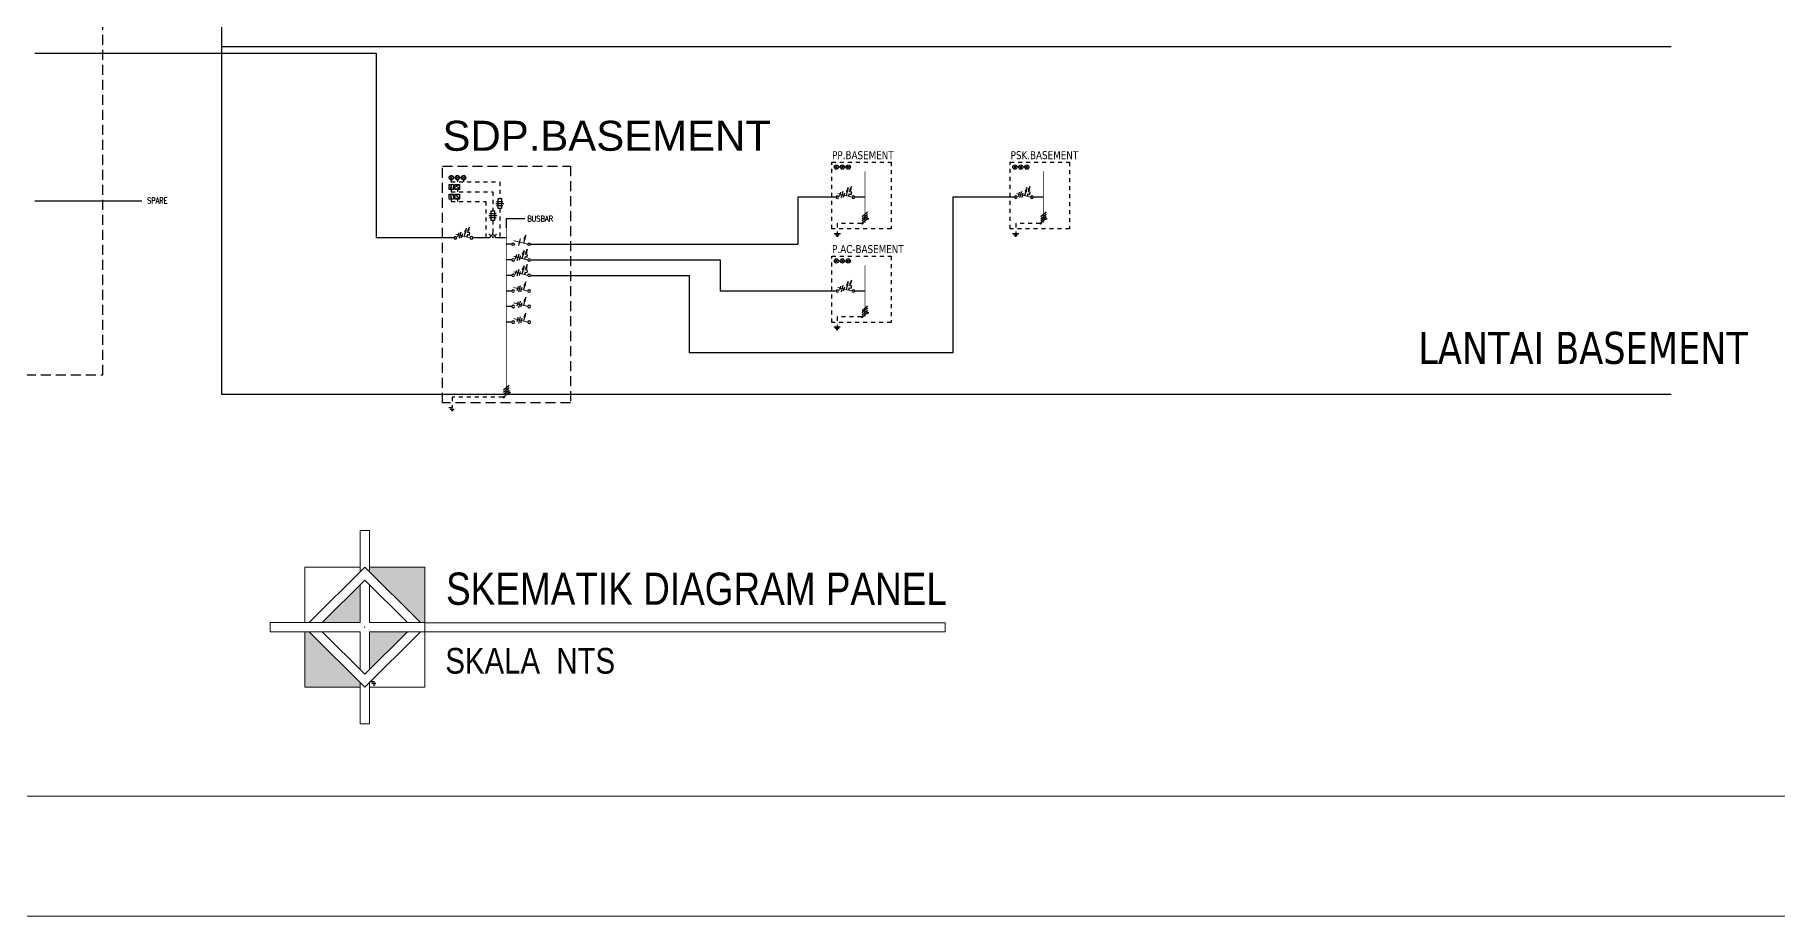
# Model space of a CAD drawing. Header units: inches. Extents: x 31310 to 32350, y 3900 to 5049.
# Drawn here: x 31863.37 to 31906.92, y 4167.57 to 4189.61 of the extents above; entities that cross this region are included whole.
import ezdxf

# ---------------------------------------------------------------- set-up
doc = ezdxf.new("R2010")
doc.units = ezdxf.units.IN
doc.header["$MEASUREMENT"] = 0
doc.linetypes.add('DASHDOT2', pattern=[0.5, 0.25, -0.125, 0, -0.125])
doc.linetypes.add('HIDDEN', pattern=[0.375, 0.25, -0.125])
doc.layers.add('-TXT', color=7, linetype='Continuous')
doc.layers.add('WIRING', color=4, linetype='Continuous')
for name, color, linetype, lineweight in [('A-FURN-EQPM', 177, 'Continuous', 0), ('US 0 Elevation', 9, 'Continuous', 5), ('US I. Text', 51, 'Continuous', 5), ('US-Elevation', 9, 'Continuous', 5), ('US-Text', 42, 'Continuous', 5)]:
    doc.layers.add(name, color=color, linetype=linetype, lineweight=lineweight)
doc.styles.add('ARIAL', font='arial.ttf')
doc.styles.add('dwi', font='romans.shx', dxfattribs={"width": 0.8, "height": 0.3})
doc.styles.add('DWI1', font='verdana.ttf', dxfattribs={"height": 0.6})
doc.styles.add('patok', font='romans.shx', dxfattribs={"height": 3, "bigfont": 'bigfont.shx'})

# ---------------------------------------------------------------- blocks, each defined once
blk = doc.blocks.new('_ClosedBlank')
at = {"color": 0, "linetype": 'ByBlock', "lineweight": -2}
for p, q in [((-1, 0.17), (0, 0)), ((-1, 0.17), (-1, -0.17)), ((0, 0), (-1, -0.17))]:
    blk.add_line(p, q, dxfattribs=at)
blk = doc.blocks.new('-MCCB')
at = {"layer": 'WIRING', "color": 7}
for p, q in [((0.136, 0.233), (0.229, 0.258)), ((0.163, 0.134), (0.136, 0.233)), ((0.256, 0.16), (0.163, 0.134)), ((0.229, 0.258), (0.211, 0.322)), ((0.49, 0.19), (0.546, -0.013)), ((0.563, 0.278), (0.651, -0.04)), ((0.672, 0.24), (0.727, 0.037))]:
    blk.add_line(p, q, dxfattribs=at)
at = {"layer": 'WIRING', "const_width": 0.04}
blk.add_lwpolyline([(0.121, 0), (0.813, 0.173)], dxfattribs=at)
at = {"layer": 'WIRING', "color": 7}
for points in [[(0.256, 0.16), (0.288, 0.044)], [(0.357, 0.266), (0.41, 0.074)]]:
    blk.add_lwpolyline(points, dxfattribs=at)
at = {"layer": 'WIRING'}
for centre in [(0.06, 0), (0.828, 0)]:
    blk.add_circle(centre, 0.0605, dxfattribs=at)
at = {"layer": 'WIRING', "color": 7, "xscale": 0.1999999999999972, "yscale": 0.1999999999999972, "zscale": 0.1999999999999972, "rotation": 105.3991931955513}
for p in [(0.158, 0.515), (0.304, 0.458)]:
    blk.add_blockref('_ClosedBlank', p, dxfattribs=at)
blk = doc.blocks.new('-MCB3PH')
at = {"layer": 'WIRING', "color": 7}
for p, q in [((0.414, 0.17), (0.47, -0.033)), ((0.487, 0.258), (0.575, -0.061)), ((0.595, 0.22), (0.651, 0.017))]:
    blk.add_line(p, q, dxfattribs=at)
at = {"layer": 'WIRING', "const_width": 0.04}
blk.add_lwpolyline([(0.121, 0), (0.813, 0.173)], dxfattribs=at)
at = {"layer": 'WIRING', "color": 7}
blk.add_lwpolyline([(0.281, 0.245), (0.334, 0.053)], dxfattribs=at)
at = {"layer": 'WIRING'}
for centre in [(0.06, 0), (0.828, 0)]:
    blk.add_circle(centre, 0.0605, dxfattribs=at)
at = {"layer": 'WIRING', "color": 7, "xscale": 0.1999999999999972, "yscale": 0.1999999999999972, "zscale": 0.1999999999999972, "rotation": 105.3991931955513}
blk.add_blockref('_ClosedBlank', (0.228, 0.438), dxfattribs=at)
blk = doc.blocks.new('erthrhhrthre')
at = {"color": 5}
blk.add_line((-225.005, 43.943), (-106.505, 43.943), dxfattribs=at)
blk.add_line((-229.505, 40.943), (-103.505, 40.943))
at = {"layer": 'A-FURN-EQPM', "color": 0, "linetype": 'ByBlock', "lineweight": -2, "ltscale": 0.25}
blk.add_lwpolyline([(-229.505, 40.943), (-103.505, 40.943), (-103.505, 130.043), (-229.505, 130.043)], close=True, dxfattribs=at)
blk = doc.blocks.new('LEGENDA KOP')
at = {"layer": 'US I. Text', "lineweight": 13}
for points in [[(-957.196, -870.781), (-957.196, -870.813), (-956.831, -871.178), (-956.799, -871.178), (-956.799, -870.781)], [(-957.626, -871.243), (-957.658, -871.243), (-957.658, -871.64), (-957.261, -871.64), (-957.261, -871.608)]]:
    blk.add_hatch(color=256, dxfattribs=at).paths.add_polyline_path(points)
h = blk.add_hatch(color=256, dxfattribs=at)
h.paths.add_polyline_path([(-957.261, -871.178), (-957.261, -870.905), (-957.534, -871.178)])
h.paths.add_polyline_path([(-956.923, -871.243), (-957.196, -871.243), (-957.196, -871.516)])
for p, q in [((-957.261, -870.813), (-957.261, -870.518)), ((-957.196, -870.518), (-957.261, -870.518)), ((-957.196, -870.813), (-957.196, -870.518)), ((-957.261, -870.781), (-957.658, -870.781)), ((-957.658, -871.178), (-957.658, -870.781)), ((-957.196, -870.781), (-956.799, -870.781)), ((-956.799, -871.178), (-956.799, -870.781)), ((-957.261, -871.178), (-957.261, -870.905)), ((-957.196, -871.178), (-957.196, -870.905)), ((-957.907, -871.178), (-957.261, -871.178)), ((-957.907, -871.178), (-957.907, -871.243)), ((-957.907, -871.243), (-957.261, -871.243)), ((-957.658, -871.243), (-957.658, -871.64)), ((-957.261, -871.516), (-957.261, -871.243)), ((-957.196, -871.178), (-956.799, -871.178)), ((-957.196, -871.516), (-957.196, -871.243)), ((-957.196, -871.243), (-956.799, -871.243)), ((-956.799, -871.243), (-956.799, -871.64)), ((-957.261, -871.903), (-957.261, -871.608)), ((-957.196, -871.903), (-957.196, -871.608)), ((-957.261, -871.64), (-957.658, -871.64)), ((-957.196, -871.64), (-956.799, -871.64)), ((-957.196, -871.903), (-957.261, -871.903))]:
    blk.add_line(p, q, dxfattribs=at)
for points in [[(-957.626, -871.178), (-957.228, -870.781), (-956.831, -871.178)], [(-957.534, -871.178), (-957.228, -870.873), (-956.923, -871.178)], [(-956.831, -871.243), (-957.229, -871.64), (-957.626, -871.243)], [(-956.923, -871.243), (-957.229, -871.548), (-957.534, -871.243)]]:
    blk.add_lwpolyline(points, dxfattribs=at)
at = {"layer": 'US I. Text'}
blk.add_point((-957.229, -871.21), dxfattribs=at)
blk = doc.blocks.new('fdgfdf')
at = {"layer": 'US 0 Elevation', "xscale": 1.307726022502848, "yscale": 1.307726022502848, "zscale": 1.307726022502848}
blk.add_blockref('LEGENDA KOP', (3728.322, 1692.013), dxfattribs=at)

msp = doc.modelspace()

# ---------------------------------------------------------------- linework, layer by layer
at = {"color": 8, "ltscale": 2}
for p, q in [((31868.038, 4235.06), (31868.038, 4180.626)), ((31868.038, 4189.313), (31904.277, 4189.313)), ((31868.038, 4180.626), (31904.277, 4180.626))]:
    msp.add_line(p, q, dxfattribs=at)
at = {"ltscale": 2}
for p, q in [((31874.895, 4185.389), (31875.094, 4185.389)), ((31874.915, 4185.437), (31875.074, 4185.437)), ((31874.915, 4185.341), (31875.074, 4185.341)), ((31874.721, 4185.087), (31874.92, 4185.087)), ((31874.741, 4185.135), (31874.9, 4185.135)), ((31874.741, 4185.038), (31874.9, 4185.038))]:
    msp.add_line(p, q, dxfattribs=at)
at = {"color": 5, "ltscale": 0.03}
msp.add_line((31874.815, 4184.531), (31874.815, 4184.531), dxfattribs=at)
at = {"color": 7, "ltscale": 2, "elevation": 0}
for points in [[(31874.95, 4185.511), (31875.039, 4185.511), (31875.039, 4185.267), (31874.95, 4185.267)], [(31874.776, 4185.209), (31874.864, 4185.209), (31874.864, 4184.964), (31874.776, 4184.964)]]:
    msp.add_lwpolyline(points, close=True, dxfattribs=at)
at = {"ltscale": 2}
msp.add_circle((31874.82, 4184.546), 0.0148, dxfattribs=at)
at = {"layer": 'US-Text', "elevation": 0}
msp.add_lwpolyline([(31873.121, 4174.909), (31886.124, 4174.909), (31886.124, 4174.683), (31873.121, 4174.682)], close=True, dxfattribs=at)
at = {"layer": 'WIRING', "ltscale": 2}
for p, q in [((31863.372, 4189.148), (31871.903, 4189.148)), ((31871.903, 4189.148), (31871.903, 4184.531)), ((31863.372, 4185.455), (31866.047, 4185.455)), ((31883.402, 4185.548), (31882.444, 4185.548)), ((31882.444, 4185.548), (31882.444, 4184.37)), ((31887.864, 4185.548), (31886.316, 4185.548)), ((31886.316, 4185.548), (31886.316, 4181.655)), ((31873.854, 4184.531), (31871.903, 4184.531)), ((31875.298, 4184.37), (31875.16, 4184.37)), ((31875.761, 4184.37), (31882.444, 4184.37)), ((31875.298, 4183.978), (31875.16, 4183.978)), ((31875.761, 4183.978), (31880.504, 4183.978)), ((31880.504, 4183.978), (31880.504, 4183.2)), ((31875.298, 4183.585), (31875.16, 4183.585)), ((31875.298, 4183.2), (31875.16, 4183.2)), ((31875.761, 4183.592), (31879.728, 4183.592)), ((31879.728, 4183.592), (31879.728, 4181.655)), ((31883.402, 4183.2), (31880.504, 4183.2)), ((31875.298, 4182.815), (31875.16, 4182.815)), ((31875.298, 4182.422), (31875.16, 4182.422)), ((31886.316, 4181.655), (31879.728, 4181.655))]:
    msp.add_line(p, q, dxfattribs=at)
at = {"layer": 'WIRING', "color": 8}
for p, q in [((31883.448, 4186.338), (31883.372, 4186.262)), ((31883.372, 4186.338), (31883.448, 4186.262)), ((31883.518, 4186.338), (31883.595, 4186.262)), ((31883.595, 4186.338), (31883.518, 4186.262)), ((31883.742, 4186.338), (31883.665, 4186.262)), ((31883.665, 4186.338), (31883.742, 4186.262)), ((31887.909, 4186.338), (31887.833, 4186.262)), ((31887.833, 4186.338), (31887.909, 4186.262)), ((31887.98, 4186.338), (31888.056, 4186.262)), ((31888.056, 4186.338), (31887.98, 4186.262)), ((31888.203, 4186.338), (31888.127, 4186.262)), ((31888.127, 4186.338), (31888.203, 4186.262)), ((31873.743, 4186.075), (31873.823, 4185.996)), ((31873.823, 4186.075), (31873.743, 4185.996)), ((31873.976, 4186.075), (31873.896, 4185.996)), ((31873.896, 4186.075), (31873.976, 4185.996)), ((31874.049, 4186.075), (31874.129, 4185.996)), ((31874.129, 4186.075), (31874.049, 4185.996)), ((31883.448, 4183.99), (31883.372, 4183.914)), ((31883.372, 4183.99), (31883.448, 4183.914)), ((31883.518, 4183.99), (31883.595, 4183.914)), ((31883.595, 4183.99), (31883.518, 4183.914)), ((31883.742, 4183.99), (31883.665, 4183.914)), ((31883.665, 4183.99), (31883.742, 4183.914))]:
    msp.add_line(p, q, dxfattribs=at)
at = {"layer": 'WIRING', "color": 7, "linetype": 'HIDDEN', "ltscale": 0.02}
for p, q in [((31873.783, 4185.979), (31873.783, 4185.928)), ((31873.783, 4185.928), (31874.995, 4185.928)), ((31873.936, 4185.979), (31873.936, 4185.928)), ((31874.089, 4185.979), (31874.089, 4185.928)), ((31874.995, 4185.928), (31874.995, 4185.511)), ((31873.783, 4185.736), (31873.783, 4185.678)), ((31873.783, 4185.678), (31874.82, 4185.678)), ((31873.783, 4185.497), (31873.783, 4185.44)), ((31873.783, 4185.44), (31874.646, 4185.44)), ((31873.936, 4185.736), (31873.936, 4185.678)), ((31873.936, 4185.497), (31873.936, 4185.44)), ((31874.646, 4185.44), (31874.646, 4184.531)), ((31874.82, 4185.678), (31874.82, 4185.209)), ((31874.82, 4185.472), (31874.82, 4185.209)), ((31874.82, 4184.964), (31874.82, 4184.603)), ((31874.995, 4185.267), (31874.995, 4184.531))]:
    msp.add_line(p, q, dxfattribs=at)
at = {"layer": 'WIRING'}
for p, q in [((31884.121, 4185.548), (31883.847, 4185.548)), ((31888.583, 4185.548), (31888.308, 4185.548)), ((31874.748, 4184.531), (31874.317, 4184.531)), ((31874.769, 4184.582), (31874.728, 4184.624)), ((31874.82, 4184.603), (31874.82, 4184.658)), ((31874.872, 4184.582), (31874.913, 4184.624)), ((31875.16, 4184.531), (31874.893, 4184.531)), ((31884.121, 4183.2), (31883.847, 4183.2))]:
    msp.add_line(p, q, dxfattribs=at)
at = {"layer": 'WIRING', "color": 7, "ltscale": 2}
for p, q in [((31875.16, 4184.784), (31875.16, 4185.012)), ((31875.16, 4185.012), (31875.619, 4185.012)), ((31884.188, 4185.171), (31884.054, 4185.056)), ((31884.188, 4185.116), (31884.054, 4185.001)), ((31884.188, 4185.061), (31884.054, 4184.946)), ((31884.175, 4184.994), (31884.067, 4184.902)), ((31888.65, 4185.171), (31888.515, 4185.056)), ((31888.65, 4185.116), (31888.515, 4185.001)), ((31888.65, 4185.061), (31888.515, 4184.946)), ((31888.636, 4184.994), (31888.529, 4184.902)), ((31884.188, 4182.824), (31884.054, 4182.709)), ((31884.188, 4182.769), (31884.054, 4182.654)), ((31884.188, 4182.714), (31884.054, 4182.598)), ((31884.175, 4182.647), (31884.067, 4182.555)), ((31875.23, 4180.839), (31875.09, 4180.719)), ((31875.23, 4180.781), (31875.09, 4180.661)), ((31875.23, 4180.724), (31875.09, 4180.604)), ((31875.216, 4180.654), (31875.104, 4180.558))]:
    msp.add_line(p, q, dxfattribs=at)
at = {"layer": 'WIRING', "color": 7}
msp.add_line((31875.507, 4184.504), (31875.462, 4184.338), dxfattribs=at)
at = {"layer": 'WIRING', "color": 7, "linetype": 'DASHDOT2', "ltscale": 3}
for p, q in [((31883.351, 4184.641), (31883.509, 4184.641)), ((31883.383, 4184.606), (31883.478, 4184.606)), ((31883.41, 4184.571), (31883.45, 4184.571)), ((31887.813, 4184.641), (31887.971, 4184.641)), ((31887.844, 4184.606), (31887.939, 4184.606)), ((31887.872, 4184.571), (31887.911, 4184.571)), ((31883.347, 4182.305), (31883.505, 4182.305)), ((31883.378, 4182.27), (31883.474, 4182.27)), ((31883.406, 4182.235), (31883.446, 4182.235))]:
    msp.add_line(p, q, dxfattribs=at)
at = {"layer": 'WIRING', "color": 7, "linetype": 'DASHDOT2', "ltscale": 0.03}
for p, q in [((31884.036, 4184.891), (31883.43, 4184.891)), ((31883.43, 4184.891), (31883.43, 4184.641)), ((31888.498, 4184.891), (31887.892, 4184.891)), ((31887.892, 4184.891), (31887.892, 4184.641)), ((31884.032, 4182.555), (31883.426, 4182.555)), ((31883.426, 4182.555), (31883.426, 4182.305)), ((31873.722, 4180.286), (31873.887, 4180.286)), ((31873.755, 4180.25), (31873.854, 4180.25)), ((31873.784, 4180.213), (31873.825, 4180.213)), ((31873.804, 4180.546), (31873.804, 4180.286)), ((31875.072, 4180.546), (31873.804, 4180.546)), ((31871.759, 4173.438), (31871.951, 4173.438)), ((31871.797, 4173.395), (31871.913, 4173.395)), ((31871.831, 4173.353), (31871.879, 4173.353))]:
    msp.add_line(p, q, dxfattribs=at)
at = {"layer": 'WIRING', "color": 7, "linetype": 'HIDDEN', "elevation": 0}
for points in [[(31865.074, 4196.686), (31858.268, 4196.686), (31858.268, 4181.105), (31865.074, 4181.105)], [(31873.561, 4186.319), (31876.76, 4186.319), (31876.76, 4180.409), (31873.561, 4180.409)]]:
    msp.add_lwpolyline(points, close=True, dxfattribs=at)
at = {"layer": 'WIRING', "color": 7, "linetype": 'HIDDEN', "ltscale": 0.05, "elevation": 0}
for points in [[(31883.292, 4186.423), (31884.778, 4186.423), (31884.778, 4184.759), (31883.292, 4184.759)], [(31887.754, 4186.423), (31889.239, 4186.423), (31889.239, 4184.759), (31887.754, 4184.759)], [(31883.292, 4184.076), (31884.778, 4184.076), (31884.778, 4182.412), (31883.292, 4182.412)]]:
    msp.add_lwpolyline(points, close=True, dxfattribs=at)
at = {"layer": 'WIRING', "color": 7, "elevation": 0}
for points in [[(31873.728, 4185.861), (31873.838, 4185.861), (31873.838, 4185.736), (31873.728, 4185.736)], [(31873.881, 4185.861), (31873.991, 4185.861), (31873.991, 4185.736), (31873.881, 4185.736)], [(31873.728, 4185.623), (31873.838, 4185.623), (31873.838, 4185.497), (31873.728, 4185.497)], [(31873.881, 4185.623), (31873.991, 4185.623), (31873.991, 4185.497), (31873.881, 4185.497)]]:
    msp.add_lwpolyline(points, close=True, dxfattribs=at)
at = {"layer": 'WIRING', "elevation": 0}
for points, const_width in [([(31884.121, 4186.195), (31884.121, 4184.901)], 0.02), ([(31888.583, 4186.195), (31888.583, 4184.901)], 0.02), ([(31875.16, 4184.784), (31875.16, 4180.606)], 0.0208), ([(31875.698, 4184.37), (31875.338, 4184.46)], 0.0208), ([(31884.121, 4183.847), (31884.121, 4182.554)], 0.02)]:
    msp.add_lwpolyline(points, dxfattribs=dict(at, const_width=const_width))
at = {"layer": 'WIRING', "color": 7, "elevation": 0}
msp.add_lwpolyline([(31875.615, 4184.498), (31875.587, 4184.398)], dxfattribs=at)
at = {"layer": 'WIRING', "color": 7}
for centre, radius in [((31883.41, 4186.3), 0.0539), ((31883.557, 4186.3), 0.0539), ((31883.703, 4186.3), 0.0539), ((31887.871, 4186.3), 0.0539), ((31888.018, 4186.3), 0.0539), ((31888.165, 4186.3), 0.0539), ((31873.783, 4186.035), 0.0562), ((31873.936, 4186.035), 0.0562), ((31874.089, 4186.035), 0.0562), ((31883.41, 4183.952), 0.0539), ((31883.557, 4183.952), 0.0539), ((31883.703, 4183.952), 0.0539)]:
    msp.add_circle(centre, radius, dxfattribs=at)
at = {"layer": 'WIRING', "color": 7, "ltscale": 2}
for centre, radius in [((31884.054, 4184.891), 0.0175), ((31884.188, 4185.006), 0.0175), ((31888.515, 4184.891), 0.0175), ((31888.65, 4185.006), 0.0175), ((31884.05, 4182.555), 0.0175), ((31884.188, 4182.658), 0.0175), ((31875.09, 4180.546), 0.0182), ((31875.23, 4180.666), 0.0182)]:
    msp.add_circle(centre, radius, dxfattribs=at)
at = {"layer": 'WIRING'}
for centre in [(31875.33, 4184.37), (31875.73, 4184.37)]:
    msp.add_circle(centre, 0.0315, dxfattribs=at)
msp.add_arc((31874.82, 4184.531), 0.0726, 0, 180, dxfattribs=at)

# ---------------------------------------------------------------- block references
at = {"layer": 'US-Elevation', "color": 1}
msp.add_blockref('erthrhhrthre', (32039.505, 4126.629), dxfattribs=at)
at = {"layer": 'US-Text', "xscale": 2.670372445474641, "yscale": 2.670372445474641, "zscale": 2.670372445474641}
msp.add_blockref('fdgfdf', (25258.365, 2698.86), dxfattribs=at)
at = {"layer": 'WIRING', "xscale": -0.5210820895517827, "yscale": 0.5210820895517827, "zscale": 0.5210820895522392}
for p in [(31883.865, 4185.548), (31888.327, 4185.548), (31874.317, 4184.531), (31875.761, 4183.978), (31875.761, 4183.592), (31883.865, 4183.2)]:
    msp.add_blockref('-MCCB', p, dxfattribs=at)
at = {"layer": 'WIRING', "color": 7, "extrusion": (0, 0, -1), "xscale": 0.1042164179098697, "yscale": 0.1042164179098697, "zscale": -0.1042164179104478, "rotation": 105.3991931941344}
msp.add_blockref('_ClosedBlank', (-31875.642, 4184.598), dxfattribs=at)
at = {"layer": 'WIRING', "ltscale": 2, "xscale": -0.5210820895517827, "yscale": 0.5210820895517827, "zscale": 0.5210820895522392}
for p in [(31875.761, 4183.2), (31875.761, 4182.815), (31875.761, 4182.422)]:
    msp.add_blockref('-MCB3PH', p, dxfattribs=at)

# ---------------------------------------------------------------- texts
at = {"layer": '-TXT', "style": 'ARIAL'}
msp.add_text('SDP.BASEMENT', height=0.75, dxfattribs=at).set_placement((31873.563, 4186.707))
at = {"layer": '-TXT', "style": 'DWI1', "width": 0.8}
for s, height, p in [('PP.BASEMENT', 0.2, (31883.301, 4186.497)), ('PSK.BASEMENT', 0.2, (31887.763, 4186.497)), ('P.AC-BASEMENT', 0.2, (31883.301, 4184.149)), ('LANTAI BASEMENT', 0.8, (31897.954, 4181.38))]:
    msp.add_text(s, height=height, dxfattribs=at).set_placement(p)
at = {"layer": '-TXT', "color": 8, "ltscale": 2, "style": 'dwi', "width": 0.8}
for s, p in [('A', (31873.749, 4185.755)), ('S', (31873.902, 4185.754)), ('V', (31873.749, 4185.517)), ('S', (31873.902, 4185.516))]:
    msp.add_text(s, height=0.0912, dxfattribs=at).set_placement(p)
at = {"color": 0, "style": 'dwi', "width": 0.8}
for s, height, p in [('SPARE', 0.15, (31866.179, 4185.389)), ('BUSBAR', 0.1375, (31875.683, 4184.94))]:
    msp.add_text(s, height=height, dxfattribs=at).set_placement(p)
at = {"layer": 'US-Text', "attachment_point": 1, "rotation": 359.995, "style": 'patok'}
for s, insert, char_height in [('{\\fArial Narrow|b0|i0|c0|p34;SKEMATIK DIAGRAM PANEL}', (31873.651, 4176.162), 0.80626), ('\\pxt6666.7;{\\fArial Narrow|b0|i0|c0|p34;SKALA  NTS}', (31873.634, 4174.277), 0.64089)]:
    msp.add_mtext(s, dxfattribs=dict(at, insert=insert, char_height=char_height))

doc.saveas('drawing.dxf')
